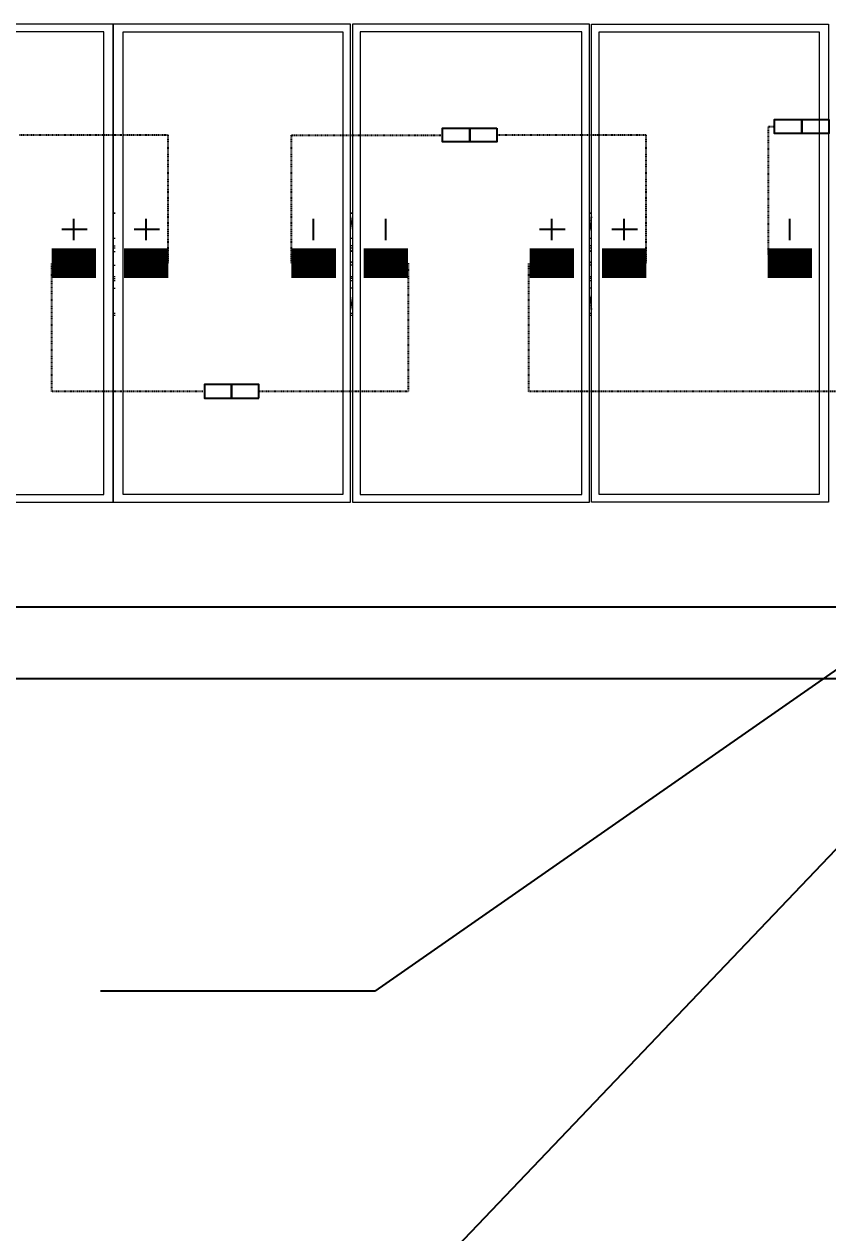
# Model space of a CAD drawing. Header units: feet. Extents: x -354 to 55127, y -297 to 4121.
# Drawn here: x 6001.7 to 6136.7, y 3535 to 3738.1 of the extents above; entities that cross this region are included whole.
import ezdxf
from ezdxf import colors
from ezdxf.entities.mleader import LeaderData, LeaderLine
from ezdxf.lldxf.tags import DXFTag
from ezdxf.math import Vec2, Vec3

# ---------------------------------------------------------------- set-up
doc = ezdxf.new("R2010")
doc.units = ezdxf.units.FT
doc.header["$MEASUREMENT"] = 0
doc.linetypes.add('HIDDEN', pattern=[0.375, 0.25, -0.125])
for name, color, linetype in [('E-DC HARNESS-NEG', 170, 'DC HARNESS CABLE'), ('E-DC HARNESS-POS', 10, 'DC HARNESS CABLE'), ('E-HARN-COMP', 8, 'Continuous'), ('E-TRNK-CABL-NEG', 6, 'HIDDEN'), ('E-TRUNK-CABLE-POS', 6, 'HIDDEN'), ('G-ANNO-TEXT', 1, 'Continuous'), ('Polarity-Text', 7, 'Continuous')]:
    doc.layers.add(name, color=color, linetype=linetype)
doc.styles.add('NEI-A', font='arial.ttf')
doc.styles.get("Standard").update_dxf_attribs({"font": 'arial.ttf'})
tags = doc.linetypes.add('DC HARNESS CABLE', pattern='A,0.5,-0.2,["DH",Standard,S=0.1,R=0,X=-0.1,Y=-0.05],-0.2', length=0.9).pattern_tags.tags
tags[6] = DXFTag(74, 10)

# ---------------------------------------------------------------- blocks, each defined once
blk = doc.blocks.new('A$C47dfd34d')
at = {"lineweight": 5}
for points in [[(8.9796, 0), (9.1846, 0), (9.1846, 0.4133), (8.9796, 0.4133)], [(9.1846, 0.4133), (9.1846, 0), (9.3896, 0), (9.3896, 0.4133)], [(9.5963, 0.4133), (9.3913, 0.4133), (9.3913, 0), (9.5963, 0)], [(9.5979, 0), (9.5979, 0.4133), (9.8029, 0.4133), (9.8029, 0)], [(8.9863, 0.0067), (9.1763, 0.0067), (9.1763, 0.4067), (8.9863, 0.4067)], [(9.383, 0.4067), (9.383, 0.0067), (9.193, 0.0067), (9.193, 0.4067)], [(9.398, 0.0067), (9.5896, 0.0067), (9.5896, 0.4067), (9.398, 0.4067)], [(9.6046, 0.0067), (9.6046, 0.4067), (9.7946, 0.4067), (9.7946, 0.0067)], [(9.1863, 0.25), (9.1846, 0.25)], [(9.3913, 0.25), (9.3896, 0.25)], [(9.5979, 0.25), (9.5963, 0.25)]]:
    blk.add_lwpolyline(points, close=True, dxfattribs=at)
for points in [[(9.1846, 0.235), (9.1846, 0.2467), (9.1846, 0.2433)], [(9.3896, 0.235), (9.3913, 0.2467), (9.3913, 0.2433)], [(9.5963, 0.2467), (9.5963, 0.2433)], [(9.5979, 0.2467), (9.5963, 0.235)], [(9.1846, 0.2283), (9.1863, 0.2283)], [(9.1846, 0.2217), (9.1863, 0.2217)], [(9.1846, 0.22), (9.1863, 0.22)], [(9.3896, 0.2283), (9.3913, 0.2283)], [(9.3913, 0.2217), (9.3896, 0.2217)], [(9.3896, 0.22), (9.3913, 0.22)], [(9.5963, 0.2283), (9.5979, 0.2283)], [(9.5979, 0.2217), (9.5963, 0.2217)], [(9.5963, 0.22), (9.5979, 0.22)], [(9.1846, 0.2183), (9.1846, 0.2167), (9.1863, 0.2167)], [(9.3913, 0.2167), (9.3896, 0.2167), (9.3913, 0.2183)], [(9.5979, 0.2167), (9.5963, 0.2167), (9.5979, 0.2183)], [(9.1846, 0.2067), (9.1846, 0.2083)], [(9.1846, 0.205), (9.1863, 0.205)], [(9.3896, 0.2067), (9.3913, 0.2083)], [(9.3913, 0.205), (9.3896, 0.205)], [(9.5963, 0.2067), (9.5979, 0.2083)], [(9.5979, 0.205), (9.5963, 0.205)], [(9.1846, 0.195), (9.1863, 0.195)], [(9.1846, 0.1933), (9.1863, 0.1933)], [(9.1846, 0.1917), (9.1863, 0.1917)], [(9.3896, 0.195), (9.3913, 0.195)], [(9.3913, 0.1933), (9.3896, 0.1933)], [(9.3896, 0.1917), (9.3913, 0.1917)], [(9.5963, 0.195), (9.5979, 0.195)], [(9.5979, 0.1933), (9.5963, 0.1933)], [(9.5963, 0.1917), (9.5979, 0.1917)], [(9.1846, 0.185), (9.1863, 0.185)], [(9.1846, 0.17), (9.1846, 0.1667), (9.1846, 0.1783)], [(9.3913, 0.185), (9.3896, 0.185)], [(9.3913, 0.17), (9.3913, 0.1667), (9.3896, 0.1783)], [(9.5979, 0.185), (9.5963, 0.185)], [(9.5963, 0.1783), (9.5979, 0.1667)], [(9.5963, 0.17), (9.5963, 0.1667)], [(9.1846, 0.1667), (9.1846, 0.1667)], [(9.1846, 0.1633), (9.1863, 0.1633)], [(9.1846, 0.1617), (9.1863, 0.1617)], [(9.3896, 0.1633), (9.3913, 0.1633)], [(9.3896, 0.1617), (9.3913, 0.1617)], [(9.3913, 0.1667), (9.3913, 0.1667)], [(9.5963, 0.1667), (9.5963, 0.1667)], [(9.5963, 0.1633), (9.5979, 0.1633)], [(9.5963, 0.1617), (9.5979, 0.1617)]]:
    blk.add_lwpolyline(points, dxfattribs=at)

msp = doc.modelspace()

# ---------------------------------------------------------------- linework, layer by layer
at = {"layer": 'E-DC HARNESS-NEG', "ltscale": 0.5}
msp.add_lwpolyline([(5897.89, 3628.17), (6160.99, 3628.17)], dxfattribs=at)
at = {"layer": 'E-DC HARNESS-POS', "ltscale": 0.5}
msp.add_lwpolyline([(5897.89, 3640.17), (6178.99, 3640.17)], dxfattribs=at)
at = {"layer": 'E-HARN-COMP'}
for points in [[(6076.54, 3720.63), (6076.54, 3718.31), (6071.97, 3718.31), (6071.97, 3720.63)], [(6081.1, 3720.63), (6081.1, 3718.31), (6076.54, 3718.31), (6076.54, 3720.63)], [(6132.29, 3722.07), (6132.29, 3719.75), (6127.73, 3719.75), (6127.73, 3722.07)], [(6136.85, 3722.07), (6136.85, 3719.75), (6132.29, 3719.75), (6132.29, 3722.07)], [(6036.54, 3675.24), (6036.54, 3677.56), (6031.98, 3677.56), (6031.98, 3675.24)], [(6041.1, 3675.24), (6041.1, 3677.56), (6036.54, 3677.56), (6036.54, 3675.24)]]:
    msp.add_lwpolyline(points, close=True, dxfattribs=at)
at = {"layer": 'E-HARN-COMP', "const_width": 5}
for points in [[(6006.31, 3697.94), (6013.77, 3697.94)], [(6025.91, 3697.94), (6018.45, 3697.94)], [(6046.58, 3697.94), (6054.04, 3697.94)], [(6066.17, 3697.94), (6058.72, 3697.94)], [(6086.58, 3697.94), (6094.04, 3697.94)], [(6106.17, 3697.94), (6098.72, 3697.94)], [(6126.58, 3697.94), (6134.04, 3697.94)]]:
    msp.add_lwpolyline(points, dxfattribs=at)
at = {"layer": 'E-TRNK-CABL-NEG', "ltscale": 0.1}
for points in [[(6126.7, 3699.37), (6126.7, 3720.91), (6127.71, 3720.91)], [(6046.58, 3697.94), (6046.58, 3719.47), (6071.97, 3719.47)], [(6066.17, 3697.94), (6066.17, 3676.4), (6041.1, 3676.4)]]:
    msp.add_lwpolyline(points, dxfattribs=at)
at = {"layer": 'E-TRUNK-CABLE-POS', "ltscale": 0.1}
for points in [[(6025.9, 3697.94), (6025.9, 3719.47), (6000.83, 3719.47)], [(6106.17, 3697.94), (6106.17, 3719.47), (6081.1, 3719.47)], [(6031.7, 3676.4), (6006.31, 3676.4), (6006.31, 3697.94)], [(6181.78, 3676.4), (6086.45, 3676.4), (6086.45, 3697.94)]]:
    msp.add_lwpolyline(points, dxfattribs=at)
at = {"layer": 'Polarity-Text'}
for p, q in [((6010, 3705.4), (6010, 3701.78)), ((6022.14, 3705.4), (6022.14, 3701.78)), ((6050.23, 3705.4), (6050.23, 3701.78)), ((6062.37, 3705.4), (6062.37, 3701.78)), ((6090.27, 3705.4), (6090.27, 3701.78)), ((6102.41, 3705.4), (6102.41, 3701.78)), ((6130.23, 3705.4), (6130.23, 3701.78)), ((6012.28, 3703.59), (6008, 3703.59)), ((6024.42, 3703.59), (6020.14, 3703.59)), ((6092.55, 3703.59), (6088.27, 3703.59)), ((6104.69, 3703.59), (6100.41, 3703.59))]:
    msp.add_line(p, q, dxfattribs=at)

# ---------------------------------------------------------------- block references
at = {"xscale": 194.318304, "yscale": 194.318304, "zscale": 194.318304}
msp.add_blockref('A$C47dfd34d', (4231.93, 3657.78), dxfattribs=at)

# ---------------------------------------------------------------- leaders
at = {"layer": 'G-ANNO-TEXT'}
ml = msp.add_multileader_mtext('Standard', dxfattribs=at)
ml.set_content('(TYP.) BLA DROPS', color=256, style='NEI-A')
ml.set_leader_properties()
ml.build(insert=Vec2(0, 0))
ml.multileader.update_dxf_attribs({"dogleg_length": 0.36, "arrow_head_size": 22.51})
ctx = ml.context
ctx.base_point, ctx.char_height, ctx.arrow_head_size, ctx.landing_gap_size, ctx.plane_origin = Vec3(5725.22, 3520.43, -22.9), 20, 22.51, 23.05, Vec3(13705.76, -1999.44, -22.9)
ctx.text_align_type = 2
notes = []
notes.append((ctx, [(1, (1, 1, 0), (6062.67, 3520.43, -22.9), (-1, 0), 46.1, [(1, [(6162.66, 3625.27, -22.9)], 0, [])])]))
ctx.mtext.insert, ctx.mtext.width, ctx.mtext.alignment, ctx.mtext.flow_direction = Vec3(5993.52, 3533.37, -22.9), 247.1441, 3, 5
ctx.mtext.has_bg_fill, ctx.mtext.bg_color, ctx.mtext.bg_scale_factor, ctx.mtext.bg_transparency, ctx.mtext.use_window_bg_color = 1, -1073741824, 1.5, 0, 1
for ctx, leaders in notes:
    for number, flags, end, landing, length, lines in leaders:
        leader = LeaderData()
        leader.index, (leader.has_last_leader_line, leader.has_dogleg_vector, leader.attachment_direction) = number, flags
        leader.last_leader_point, leader.dogleg_vector, leader.dogleg_length = Vec3(end), Vec3(landing), length
        for number, points, colour, breaks in lines:
            line = LeaderLine()
            line.index, line.vertices, line.color, line.breaks = number, Vec3.list(points), colors.encode_raw_color(colour), breaks
            leader.lines.append(line)
        ctx.leaders.append(leader)

# ---------------------------------------------------------------- next in the draw order: leaders
ml = msp.add_multileader_mtext('Standard', dxfattribs=at)
ml.set_content('(-) SHORT BLA HARNESS ', color=256, style='NEI-A')
ml.set_leader_properties()
ml.build(insert=Vec2(0, 0))
ml.multileader.update_dxf_attribs({"dogleg_length": 0.36, "arrow_head_size": 22.51})
ctx = ml.context
ctx.base_point, ctx.char_height, ctx.arrow_head_size, ctx.landing_gap_size, ctx.plane_origin = Vec3(5634.67, 3575.62, -22.9), 20, 22.51, 23.05, Vec3(13732.12, -2034.47, -22.9)
ctx.text_align_type = 2
notes = []
notes.append((ctx, [(1, (1, 1, 0), (6060.6, 3575.62, -22.9), (-1, 0), 46.1, [(1, [(6163.84, 3647.62, -22.9)], 0, [])])]))
ctx.mtext.insert, ctx.mtext.width, ctx.mtext.alignment, ctx.mtext.flow_direction = Vec3(5991.45, 3588.56, -22.9), 339.5418, 3, 5
ctx.mtext.has_bg_fill, ctx.mtext.bg_color, ctx.mtext.bg_scale_factor, ctx.mtext.bg_transparency, ctx.mtext.use_window_bg_color = 1, -1073741824, 1.5, 0, 1
for ctx, leaders in notes:
    for number, flags, end, landing, length, lines in leaders:
        leader = LeaderData()
        leader.index, (leader.has_last_leader_line, leader.has_dogleg_vector, leader.attachment_direction) = number, flags
        leader.last_leader_point, leader.dogleg_vector, leader.dogleg_length = Vec3(end), Vec3(landing), length
        for number, points, colour, breaks in lines:
            line = LeaderLine()
            line.index, line.vertices, line.color, line.breaks = number, Vec3.list(points), colors.encode_raw_color(colour), breaks
            leader.lines.append(line)
        ctx.leaders.append(leader)

doc.saveas('drawing.dxf')
